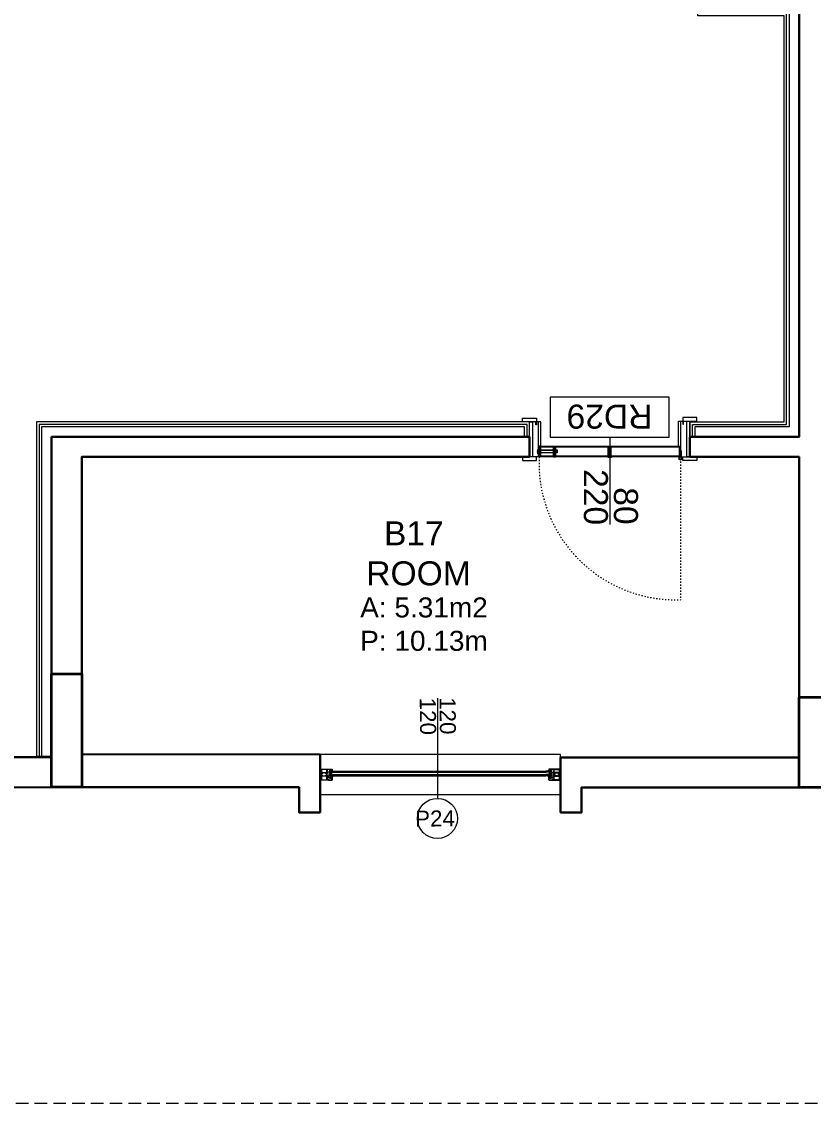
# Model space of a CAD drawing. Header units: centimetres. Extents: x 118932 to 154602, y -32682 to -23521.
# Drawn here: x 129000 to 129395, y -27236 to -26696 of the extents above; entities that cross this region are included whole.
import ezdxf

# ---------------------------------------------------------------- set-up
doc = ezdxf.new("R2010")
doc.units = ezdxf.units.CM
doc.header["$LTSCALE"] = 50
doc.header["$MEASUREMENT"] = 0
doc.linetypes.add('ACAD_ISO03W100', pattern=[30, 12, -18])
doc.linetypes.add('HIDDEN2', pattern=[0.1875, 0.125, -0.0625])
for name, color, linetype, lineweight, true_color in [('GEN_00_BL_Yazı', 7, 'Continuous', 0, 0x4f5250), ('GEN_00_BL_Ölçü Dış', 7, 'Continuous', 5, 0x766a5e), ('GEN_01_TA_Kolon', 7, 'Continuous', 35, 0xd05d28), ('GEN_02_TF_Kapı', 7, 'Continuous', 9, 0x4a3526), ('GEN_02_TF_Pencere', 7, 'Continuous', 9, 0x6093ac), ('GEN_04_PL_İzdüşüm İnce', 7, 'HIDDEN2', 9, 0x6e6387), ('GEN_05_ML_Ahşap', 7, 'Continuous', 9, 0x745e3d), ('GEN_05_ML_Alçıpan', 7, 'Continuous', 18, 0x008b29), ('GEN_05_ML_Alçıpan_giydirme', 7, 'Continuous', 18, 0x7ebab5), ('GEN_05_ML_Mermer', 7, 'Continuous', 9, 0x9d8692), ('GEN_06_GR_İnce', 7, 'Continuous', 13, 0xb0b0a9), ('KALACAK DUVARLAR', 7, 'Continuous', 30, 0x005387), ('ÖRÜLECEK DUVARLAR', 7, 'Continuous', 30, 0xfaca30)]:
    doc.layers.add(name, color=color, linetype=linetype, lineweight=lineweight, true_color=true_color)
doc.styles.add('ARIAL', font='arial.ttf')
doc.styles.add('arial_1_18', font='arial.ttf', dxfattribs={"height": 0.2})

# ---------------------------------------------------------------- blocks, each defined once
blk = doc.blocks.new('LEVEL -1 İZDÜŞÜM')
at = {"layer": 'GEN_04_PL_İzdüşüm İnce', "elevation": 0}
blk.add_lwpolyline([(1822.98, 4005.8), (-433.35, 4005.8)], dxfattribs=at)
blk = doc.blocks.new('LEVEL -1_D BLOK_KOLON')
at = {"layer": 'GEN_01_TA_Kolon'}
for points in [[(2238, -1781.56), (2223, -1781.56), (2223, -1724.93), (2238, -1724.93)], [(2611, -1781.61), (2596, -1781.61), (2596, -1736.61), (2611, -1736.61)]]:
    blk.add_lwpolyline(points, close=True, dxfattribs=at)
blk = doc.blocks.new('level -1 d blok duvarlar')
at = {"layer": 'GEN_05_ML_Alçıpan_giydirme', "elevation": 0}
for points in [[(-128, -1127.43), (-128, -1010.93), (-20, -1010.93), (-20, -1365.36), (-63, -1365.36), (-63, -1443.36), (-20, -1443.36), (-20, -1651.06), (-67, -1651.06), (-67, -1656.06), (-69.5, -1656.06), (-69.5, -1648.56), (-22.5, -1648.56), (-22.5, -1445.86), (-65.5, -1445.86), (-65.5, -1362.86), (-22.5, -1362.86), (-22.5, -1013.43), (-125.5, -1013.43), (-125.5, -1127.43)], [(-68.25, -1656.06), (-68.25, -1649.81), (-21.25, -1649.81), (-21.25, -1444.61), (-64.25, -1444.61), (-64.25, -1364.11), (-21.25, -1364.11), (-21.25, -1012.18), (-126.75, -1012.18), (-126.75, -1127.43)], [(-149.5, -1656.06), (-149.5, -1648.56), (-395.5, -1648.56), (-395.5, -1815.44), (-388, -1815.44)], [(-150.75, -1656.06), (-150.75, -1649.81), (-394.25, -1649.81), (-394.25, -1815.44)], [(-152, -1656.06), (-152, -1651.06), (-393, -1651.06), (-393, -1815.44)]]:
    blk.add_lwpolyline(points, dxfattribs=at)
blk = doc.blocks.new('KALACAK DUVARLAR LEVEL -1 D BLOK')
at = {"layer": 'KALACAK DUVARLAR', "elevation": 0}
blk.add_lwpolyline([(515.06, 368.96), (628.06, 368.96), (628.06, 4.53), (585.06, 4.53), (585.06, -63.47), (628.06, -63.47), (628.06, -281.17), (573.56, -281.17), (573.56, -291.17), (628.06, -291.17), (628.06, -411.22), (643.06, -411.22)], dxfattribs=at)
for points in [[(493.56, -291.17), (493.56, -281.17), (255.06, -281.17), (255.06, -399.54), (270.06, -399.54), (270.06, -291.17)], [(270.07, -439.59), (389.06, -439.72), (389.06, -468.72), (378.56, -468.72), (378.56, -456.17), (270.06, -456.17)], [(509.06, -441.22), (509.06, -468.72), (519.56, -468.72), (519.56, -456.22), (628.06, -456.22), (628.06, -441.22)]]:
    blk.add_lwpolyline(points, close=True, dxfattribs=at)
blk = doc.blocks.new('P24_')
at = {"layer": 'GEN_00_BL_Yazı', "transparency": 33554687}
blk.add_lwpolyline([(-1.48, 28), (-1.48, -22)], dxfattribs=at)
blk.add_circle((-1.48, -32), 10, dxfattribs=at)
at = {"layer": 'GEN_02_TF_Pencere'}
for p, q in [((-55.58, -8.39), (-55.53, -8.34)), ((-55.58, -8.89), (-55.58, -8.39)), ((-55.58, -8.44), (52.58, -8.44)), ((-55.58, -8.54), (52.58, -8.54)), ((-55.58, -8.64), (52.58, -8.64)), ((-55.58, -8.74), (52.58, -8.74)), ((-55.58, -8.84), (52.58, -8.84)), ((-55.53, -8.94), (-55.58, -8.89)), ((-55.58, -10.19), (-55.53, -10.14)), ((-55.58, -10.69), (-55.58, -10.19)), ((-55.58, -10.24), (52.58, -10.24)), ((-55.58, -10.34), (52.58, -10.34)), ((-55.58, -10.44), (52.58, -10.44)), ((-55.58, -10.54), (52.58, -10.54)), ((-55.58, -10.64), (52.58, -10.64)), ((-55.53, -10.74), (-55.58, -10.69)), ((-55.53, -8.34), (52.58, -8.34)), ((-55.53, -10.74), (52.58, -10.74)), ((-55.28, -9.12), (-55.13, -8.97)), ((-55.28, -9.96), (-55.28, -9.12)), ((-55.13, -10.11), (-55.28, -9.96)), ((-55.21, -8.94), (52.58, -8.94)), ((-55.21, -10.14), (52.58, -10.14)), ((-55.13, -8.97), (-54.28, -8.97)), ((-55.13, -9.22), (-55.03, -9.12)), ((-55.13, -9.86), (-55.13, -9.22)), ((-55.03, -9.96), (-55.13, -9.86)), ((-54.28, -10.11), (-55.13, -10.11)), ((-55.03, -9.12), (-54.43, -9.12)), ((-54.43, -9.96), (-55.03, -9.96)), ((-54.43, -9.12), (-54.43, -9.96)), ((-54.28, -8.97), (-54.28, -10.11)), ((55.53, -8.34), (52.58, -8.34)), ((55.58, -8.44), (52.58, -8.44)), ((55.58, -8.54), (52.58, -8.54)), ((55.58, -8.64), (52.58, -8.64)), ((55.58, -8.74), (52.58, -8.74)), ((55.58, -8.84), (52.58, -8.84)), ((55.53, -8.94), (52.58, -8.94)), ((55.53, -10.14), (52.58, -10.14)), ((55.58, -10.24), (52.58, -10.24)), ((55.58, -10.34), (52.58, -10.34)), ((55.58, -10.44), (52.58, -10.44)), ((55.58, -10.54), (52.58, -10.54)), ((55.58, -10.64), (52.58, -10.64)), ((55.53, -10.74), (52.58, -10.74)), ((55.13, -8.97), (54.28, -8.97)), ((54.28, -8.97), (54.28, -10.11)), ((54.28, -10.11), (55.13, -10.11)), ((55.03, -9.12), (54.43, -9.12)), ((54.43, -9.12), (54.43, -9.96)), ((54.43, -9.96), (55.03, -9.96)), ((55.13, -9.22), (55.03, -9.12)), ((55.03, -9.96), (55.13, -9.86)), ((55.28, -9.12), (55.13, -8.97)), ((55.13, -9.86), (55.13, -9.22)), ((55.13, -10.11), (55.28, -9.96)), ((55.28, -9.96), (55.28, -9.12)), ((55.58, -8.39), (55.53, -8.34)), ((55.53, -8.94), (55.58, -8.89)), ((55.58, -10.19), (55.53, -10.14)), ((55.53, -10.74), (55.58, -10.69)), ((55.58, -8.89), (55.58, -8.39)), ((55.58, -10.69), (55.58, -10.19))]:
    blk.add_line(p, q, dxfattribs=at)
at = {"layer": 'GEN_02_TF_Pencere', "linetype": 'Continuous', "extrusion": (0, 0, -1)}
for p, q in [((-55.26, -7.96), (-55.26, -8.12)), ((-54.83, -7.94), (-55.23, -7.94)), ((-55.21, -8.19), (-54.98, -8.33)), ((-55.08, -8.14), (-55.04, -8.14)), ((-54.96, -8.31), (-55.07, -8.18)), ((-55.04, -8.14), (-54.73, -8.33)), ((-54.73, -7.66), (-54.89, -7.76)), ((-54.87, -7.82), (-54.83, -7.82)), ((-54.83, -7.82), (-54.83, -7.94)), ((-54.83, -8.14), (-54.79, -8.14)), ((-54.71, -8.31), (-54.82, -8.18)), ((-54.79, -8.14), (-54.48, -8.33)), ((-54.75, -7.91), (-54.75, -7.75)), ((-54.48, -7.66), (-54.73, -7.66)), ((-54.72, -7.73), (-54.49, -7.73)), ((-54.49, -7.94), (-54.72, -7.94)), ((-54.58, -8.14), (-54.43, -8.14)), ((-54.46, -8.31), (-54.57, -8.18)), ((-54.32, -7.76), (-54.48, -7.66)), ((-54.46, -7.75), (-54.46, -7.91)), ((-54.46, -7.75), (-54.46, -7.75)), ((-54.38, -7.94), (-54.38, -7.82)), ((-54.38, -7.82), (-54.34, -7.82)), ((-54.08, -7.94), (-54.38, -7.94)), ((-54.38, -8.17), (-54.34, -8.28)), ((-54.28, -8.23), (-54.31, -8.15)), ((-54.3, -8.07), (-54.3, -8.07)), ((-54.25, -8.33), (-54.14, -8.33)), ((-54.16, -8.26), (-54.23, -8.26)), ((-54.22, -8.03), (-54.09, -8.03)), ((-54.05, -7.85), (-54.05, -7.91)), ((-53.63, -10.79), (-54, -11.28)), ((-53.99, -7.85), (-53.99, -7.85)), ((-53.96, -8.27), (-53.74, -8.48)), ((-53.69, -8.44), (-53.87, -8.23)), ((-53.63, -10.79), (-53.63, -10.79)), ((-54.12, -11.14), (-54.3, -11.13)), ((-54.09, -11.26), (-54.08, -11.17))]:
    blk.add_line(p, q, dxfattribs=at)
at = {"layer": 'GEN_02_TF_Pencere', "linetype": 'Continuous'}
for p, q in [((53.62, -10.79), (53.99, -11.28)), ((53.62, -10.79), (53.62, -10.79)), ((53.69, -8.44), (53.86, -8.23)), ((53.96, -8.27), (53.74, -8.48)), ((53.99, -7.85), (53.99, -7.85)), ((54.05, -7.85), (54.05, -7.91)), ((54.08, -7.94), (54.38, -7.94)), ((54.22, -8.03), (54.09, -8.03)), ((54.24, -8.33), (54.13, -8.33)), ((54.16, -8.26), (54.23, -8.26)), ((54.28, -8.23), (54.31, -8.15)), ((54.3, -8.07), (54.3, -8.07)), ((54.32, -7.76), (54.48, -7.66)), ((54.38, -7.82), (54.34, -7.82)), ((54.38, -8.17), (54.34, -8.28)), ((54.38, -7.94), (54.38, -7.82)), ((54.58, -8.14), (54.43, -8.14)), ((54.46, -7.75), (54.46, -7.91)), ((54.46, -7.75), (54.46, -7.75)), ((54.46, -8.31), (54.56, -8.18)), ((54.48, -7.66), (54.73, -7.66)), ((54.78, -8.14), (54.48, -8.33)), ((54.72, -7.73), (54.49, -7.73)), ((54.49, -7.94), (54.72, -7.94)), ((54.71, -8.31), (54.81, -8.18)), ((54.73, -7.66), (54.89, -7.76)), ((55.03, -8.14), (54.73, -8.33)), ((54.75, -7.91), (54.75, -7.75)), ((54.83, -8.14), (54.79, -8.14)), ((54.87, -7.82), (54.83, -7.82)), ((54.83, -7.82), (54.83, -7.94)), ((54.83, -7.94), (55.22, -7.94)), ((54.96, -8.31), (55.06, -8.18)), ((55.21, -8.19), (54.98, -8.33)), ((55.08, -8.14), (55.04, -8.14)), ((55.25, -7.96), (55.25, -8.12)), ((54.09, -11.26), (54.08, -11.17)), ((54.12, -11.14), (54.3, -11.13))]:
    blk.add_line(p, q, dxfattribs=at)
for points in [[(-59.97, -7.44), (-54.11, -7.44, -0.414214), (-54.08, -7.47), (-54.08, -7.91, -0.414214), (-54.11, -7.94), (-54.31, -7.94, -0.414214), (-54.38, -7.87, -0.414214), (-54.35, -7.84), (-54.27, -7.84, 0.414214), (-54.22, -7.79), (-54.22, -7.65, 0.414214), (-54.27, -7.6), (-54.94, -7.6, 0.414214), (-54.99, -7.65), (-54.99, -7.79, 0.414214), (-54.94, -7.84), (-54.86, -7.84, -0.414214), (-54.83, -7.87, -0.414214), (-54.9, -7.94), (-55.21, -7.94, -0.414214), (-55.26, -7.89), (-55.26, -7.87, -0.414214), (-55.23, -7.84), (-55.16, -7.84, 0.414214), (-55.13, -7.81), (-55.13, -7.6), (-56.48, -7.6, 0.425432), (-56.58, -7.7), (-56.53, -8.92, 0.403083), (-56.5, -8.95), (-56.38, -8.95, -0.414214), (-56.26, -9.07), (-56.26, -9.16, -0.372825), (-56.35, -9.26, -0.45685), (-56.38, -9.23), (-56.38, -9.1, 0.414214), (-56.41, -9.07), (-56.55, -9.07, 0.414214), (-56.58, -9.1), (-56.58, -9.38, 0.361398), (-56.56, -9.41, -0.265514), (-56.53, -9.43), (-56.48, -9.57, -0.548619), (-56.51, -9.61), (-56.75, -9.59, -0.176327), (-56.77, -9.58), (-56.81, -9.54, -0.57735), (-56.8, -9.51), (-56.78, -9.5, 0.267949), (-56.77, -9.49), (-56.71, -9.29), (-56.71, -9.26, 0.569919), (-56.76, -9.25, -0.213422), (-56.78, -9.26), (-57.17, -9.26, 0.414214), (-57.2, -9.29), (-57.2, -9.31, 0.137872), (-57.2, -9.33), (-57.1, -9.48, -0.585524), (-57.12, -9.51), (-57.26, -9.51, -0.261413), (-57.35, -9.46), (-57.44, -9.31, 0.259734), (-57.53, -9.26), (-58.55, -9.26, 0.259734), (-58.64, -9.31), (-58.73, -9.46, -0.261413), (-58.82, -9.51), (-58.96, -9.51, -0.585524), (-58.98, -9.48), (-58.89, -9.33, 0.137872), (-58.88, -9.31), (-58.88, -9.29, 0.414214), (-58.91, -9.26), (-59.3, -9.26, -0.213422), (-59.32, -9.25, 0.569919), (-59.37, -9.26), (-59.37, -9.29), (-59.32, -9.49, 0.267949), (-59.3, -9.5), (-59.29, -9.51, -0.57735), (-59.28, -9.54), (-59.31, -9.58, -0.176327), (-59.33, -9.59), (-59.57, -9.61, -0.548619), (-59.6, -9.57), (-59.55, -9.43, -0.265514), (-59.53, -9.41, 0.361398), (-59.5, -9.38), (-59.5, -9.29, 0.414214), (-59.53, -9.26), (-59.97, -9.26, -0.414214), (-60, -9.23), (-60, -9.01, -0.414214), (-59.85, -8.86), (-59.83, -8.86, -0.414214), (-59.8, -8.89), (-59.8, -8.93, -0.365977), (-59.83, -8.96, 0.37599), (-59.85, -8.99), (-59.85, -9.08, 0.414214), (-59.82, -9.11), (-59.71, -9.11, 0.373325), (-59.68, -9.08, -0.365977), (-59.65, -9.06), (-59.53, -9.06, 0.414214), (-59.5, -9.03), (-59.5, -7.67, 0.414214), (-59.53, -7.64), (-59.65, -7.64, -0.365977), (-59.68, -7.61, 0.374973), (-59.71, -7.59), (-59.82, -7.59, 0.414214), (-59.85, -7.62), (-59.85, -7.71, 0.39063), (-59.83, -7.74, -0.365977), (-59.8, -7.77), (-59.8, -7.81, -0.414214), (-59.83, -7.84), (-59.85, -7.84, -0.414214), (-60, -7.69), (-60, -7.47, -0.414214), (-59.97, -7.44)], [(-56.11, -12.94), (-59.97, -12.94, -0.414214), (-60, -12.91), (-60, -12.69, -0.414214), (-59.85, -12.54), (-59.83, -12.54, -0.414214), (-59.8, -12.57), (-59.8, -12.61, -0.366034), (-59.83, -12.64, 0.365977), (-59.85, -12.67), (-59.85, -12.76, 0.414214), (-59.82, -12.79), (-59.71, -12.79, 0.365977), (-59.68, -12.76, -0.365977), (-59.65, -12.74), (-59.53, -12.74, 0.414214), (-59.5, -12.71), (-59.5, -11.87), (-59.47, -11.84), (-59.5, -11.81), (-59.5, -10.97, 0.414214), (-59.53, -10.94), (-59.65, -10.94, -0.365977), (-59.68, -10.91, 0.365977), (-59.71, -10.89), (-59.82, -10.89, 0.414214), (-59.85, -10.92), (-59.85, -11.01, 0.365977), (-59.83, -11.04, -0.366034), (-59.8, -11.07), (-59.8, -11.11, -0.414214), (-59.83, -11.14), (-59.85, -11.14, -0.414214), (-60, -10.99), (-60, -10.82, -0.414222), (-59.92, -10.74), (-59.85, -10.74, 0.414214), (-59.82, -10.71), (-59.82, -10.69, -0.372825), (-59.74, -10.59, -0.45685), (-59.7, -10.62), (-59.7, -10.71, 0.414214), (-59.67, -10.74), (-59.53, -10.74, 0.414214), (-59.5, -10.71), (-59.5, -10.62, 0.361398), (-59.53, -10.59, -0.265514), (-59.55, -10.57), (-59.6, -10.43, -0.548619), (-59.57, -10.39), (-59.33, -10.41, -0.176327), (-59.31, -10.42), (-59.28, -10.45, -0.57735), (-59.29, -10.49), (-59.3, -10.49, 0.267949), (-59.32, -10.51), (-59.37, -10.71), (-59.37, -10.74, 0.569919), (-59.32, -10.75, -0.213422), (-59.3, -10.74), (-58.91, -10.74, 0.414214), (-58.88, -10.71), (-58.88, -10.69, 0.137872), (-58.89, -10.67), (-58.98, -10.52, -0.585524), (-58.96, -10.49), (-58.82, -10.49, -0.261413), (-58.73, -10.54), (-58.64, -10.69, 0.259734), (-58.55, -10.74), (-57.53, -10.74, 0.259734), (-57.44, -10.69), (-57.35, -10.54, -0.261413), (-57.26, -10.49), (-57.12, -10.49, -0.585524), (-57.1, -10.52), (-57.2, -10.67, 0.137872), (-57.2, -10.69), (-57.2, -10.71, 0.414214), (-57.17, -10.74), (-56.78, -10.74, -0.213422), (-56.76, -10.75, 0.569919), (-56.71, -10.74), (-56.71, -10.71), (-56.77, -10.51, 0.267949), (-56.78, -10.49), (-56.8, -10.49, -0.57735), (-56.81, -10.45), (-56.77, -10.42, -0.176327), (-56.75, -10.41), (-56.51, -10.39, -0.548619), (-56.48, -10.43), (-56.53, -10.57, -0.265514), (-56.56, -10.59, 0.361398), (-56.58, -10.62), (-56.58, -10.71, 0.414214), (-56.55, -10.74), (-56.41, -10.74, 0.414214), (-56.38, -10.71), (-56.38, -10.62, -0.45685), (-56.35, -10.59, -0.372825), (-56.26, -10.69), (-56.26, -10.71, 0.414214), (-56.23, -10.74), (-56.16, -10.74, -0.414214), (-56.08, -10.82), (-56.08, -10.99, -0.414214), (-56.23, -11.14), (-56.25, -11.14, -0.414214), (-56.28, -11.11), (-56.28, -11.07, -0.366034), (-56.26, -11.04, 0.365977), (-56.23, -11.01), (-56.23, -10.92, 0.414214), (-56.26, -10.89), (-56.37, -10.89, 0.365977), (-56.4, -10.91, -0.365977), (-56.43, -10.94), (-56.55, -10.94, 0.414214), (-56.58, -10.97), (-56.58, -11.81), (-56.61, -11.84), (-56.58, -11.87), (-56.58, -12.71, 0.414214), (-56.55, -12.74), (-56.43, -12.74, -0.365977), (-56.4, -12.76, 0.365977), (-56.37, -12.79), (-56.26, -12.79, 0.414214), (-56.23, -12.76), (-56.23, -12.67, 0.365977), (-56.26, -12.64, -0.366034), (-56.28, -12.61), (-56.28, -12.57, -0.414214), (-56.25, -12.54), (-56.23, -12.54, -0.414214), (-56.08, -12.69), (-56.08, -12.91, -0.414214), (-56.11, -12.94)], [(-59.23, -9.62), (-59.5, -9.81, 0.244698), (-59.51, -9.83), (-59.51, -10.17, 0.244698), (-59.5, -10.19), (-59.23, -10.38, -0.244698), (-59.21, -10.4), (-59.21, -10.45, -0.131652), (-59.22, -10.49), (-59.33, -10.67, 0.131652), (-59.33, -10.68), (-59.33, -10.7, 0.414214), (-59.29, -10.74), (-58.95, -10.74, 0.414214), (-58.91, -10.7), (-58.91, -10.68, 0.131652), (-58.91, -10.67), (-59.01, -10.49, -0.131652), (-59.02, -10.45), (-59.02, -10.3, 0.244698), (-59.03, -10.28), (-59.31, -10.09, -0.244698), (-59.32, -10.07), (-59.32, -9.92, -0.244698), (-59.31, -9.91), (-59.03, -9.71, 0.244698), (-59.02, -9.7), (-59.02, -9.55, -0.131652), (-59.01, -9.51), (-58.91, -9.33, 0.131652), (-58.91, -9.32), (-58.91, -9.3, 0.414214), (-58.95, -9.26), (-59.29, -9.26, 0.414214), (-59.33, -9.3), (-59.33, -9.32, 0.131652), (-59.33, -9.33), (-59.22, -9.51, -0.131652), (-59.21, -9.55), (-59.21, -9.59, -0.244698), (-59.23, -9.62)], [(-56.57, -10.17), (-56.57, -9.83, 0.244698), (-56.58, -9.81), (-56.85, -9.62, -0.244698), (-56.86, -9.59), (-56.86, -9.55, -0.131652), (-56.85, -9.51), (-56.75, -9.33, 0.131652), (-56.75, -9.32), (-56.75, -9.3, 0.414214), (-56.79, -9.26), (-57.13, -9.26, 0.414214), (-57.17, -9.3), (-57.17, -9.32, 0.131652), (-57.17, -9.33), (-57.07, -9.51, -0.131652), (-57.05, -9.55), (-57.05, -9.7, 0.244698), (-57.05, -9.71), (-56.77, -9.91, -0.244698), (-56.76, -9.92), (-56.76, -10.07, -0.244698), (-56.77, -10.09), (-57.05, -10.28, 0.244698), (-57.05, -10.3), (-57.05, -10.45, -0.131652), (-57.07, -10.49), (-57.17, -10.67, 0.131652), (-57.17, -10.68), (-57.17, -10.7, 0.414214), (-57.13, -10.74), (-56.79, -10.74, 0.414214), (-56.75, -10.7), (-56.75, -10.68, 0.131652), (-56.75, -10.67), (-56.85, -10.49, -0.131652), (-56.86, -10.45), (-56.86, -10.4, -0.244698), (-56.85, -10.38), (-56.58, -10.19), (-56.57, -10.17)], [(-54.11, -12.94), (-56.03, -12.94, -0.414213), (-56.06, -12.91), (-56.06, -12.85, -0.414213), (-56.03, -12.82), (-56.01, -12.82), (-56.01, -12.52), (-56.28, -12.52), (-56.3, -12.55, -0.414213), (-56.34, -12.56), (-56.51, -12.47, -0.767327), (-56.5, -12.4), (-55.99, -12.4, -0.414213), (-55.89, -12.5), (-55.89, -12.77, 0.414213), (-55.84, -12.82), (-54.25, -12.82, 0.414213), (-54.2, -12.77), (-54.2, -12.08, 0.414213), (-54.3, -11.98), (-55.11, -11.98, -0.206043), (-55.34, -11.88, 0.159514), (-55.78, -11.64, -0.197358), (-55.98, -11.51), (-56.09, -11.36, 0.244575), (-56.24, -11.28), (-56.52, -11.28, -0.767327), (-56.54, -11.18), (-56.35, -11.06, -0.577351), (-56.3, -11.09), (-56.3, -11.16), (-56.24, -11.16, -0.244575), (-55.99, -11.29), (-55.88, -11.44, 0.197358), (-55.76, -11.52, -0.159514), (-55.25, -11.8, 0.206043), (-55.11, -11.86), (-54.91, -11.86, 0.414206), (-54.88, -11.83), (-54.88, -11.79, -0.414207), (-54.85, -11.76), (-54.81, -11.76, -0.414197), (-54.78, -11.79), (-54.78, -11.81, 0.414213), (-54.73, -11.86), (-54.3, -11.86, 0.414213), (-54.2, -11.76), (-54.2, -11.31, 0.414213), (-54.25, -11.26), (-54.3, -11.26, 0.127549), (-54.34, -11.27, -0.098841), (-54.75, -11.4, 0.366972), (-54.78, -11.43, -0.399303), (-54.81, -11.46), (-54.85, -11.46, -0.414213), (-54.88, -11.43), (-54.88, -11.34, -0.400156), (-54.83, -11.29, 0.114883), (-54.4, -11.16, -0.126996), (-54.3, -11.14), (-54.11, -11.14, -0.414213), (-54.08, -11.17), (-54.08, -12.91, -0.414213), (-54.11, -12.94)]]:
    blk.add_lwpolyline(points, format="xyb", close=True, dxfattribs=at)
for points in [[(-56.74, -7.6), (-59.34, -7.6), (-59.34, -9.09), (-56.74, -9.09), (-56.74, -7.6)], [(-59.34, -12.78), (-56.74, -12.78), (-56.74, -10.91), (-59.34, -10.91), (-59.34, -12.78)]]:
    blk.add_lwpolyline(points, close=True, dxfattribs=at)
at = {"layer": 'GEN_02_TF_Pencere'}
for points in [[(-55.58, -10.14), (-55.21, -10.14), (-55.36, -9.99), (-55.36, -9.09), (-55.21, -8.94), (-55.58, -8.94), (-55.58, -10.14)], [(55.58, -10.14), (55.2, -10.14), (55.35, -9.99), (55.35, -9.09), (55.2, -8.94), (55.58, -8.94), (55.58, -10.14)]]:
    blk.add_lwpolyline(points, close=True, dxfattribs=at)
at = {"layer": 'GEN_02_TF_Pencere', "linetype": 'Continuous', "extrusion": (0, 0, -1)}
for points in [[(-59.97, -7.44), (-54.11, -7.44, -0.414214), (-54.08, -7.47), (-54.08, -7.91, -0.414214), (-54.11, -7.94), (-54.31, -7.94, -0.414214), (-54.38, -7.87, -0.414214), (-54.35, -7.84), (-54.27, -7.84, 0.414214), (-54.22, -7.79), (-54.22, -7.65, 0.414214), (-54.27, -7.6), (-54.94, -7.6, 0.414214), (-54.99, -7.65), (-54.99, -7.79, 0.414214), (-54.94, -7.84), (-54.86, -7.84, -0.414214), (-54.83, -7.87, -0.414214), (-54.9, -7.94), (-55.21, -7.94, -0.414214), (-55.26, -7.89), (-55.26, -7.87, -0.414214), (-55.23, -7.84), (-55.16, -7.84, 0.414214), (-55.13, -7.81), (-55.13, -7.6), (-56.47, -7.6, 0.425432), (-56.57, -7.7), (-56.53, -8.92, 0.403083), (-56.5, -8.95), (-56.38, -8.95, -0.414214), (-56.26, -9.07), (-56.26, -9.16, -0.372825), (-56.34, -9.26, -0.45685), (-56.38, -9.23), (-56.38, -9.1, 0.414214), (-56.41, -9.07), (-56.55, -9.07, 0.414214), (-56.58, -9.1), (-56.58, -9.38, 0.361398), (-56.55, -9.41, -0.265514), (-56.53, -9.43), (-56.48, -9.57, -0.548619), (-56.51, -9.61), (-56.75, -9.59, -0.176327), (-56.77, -9.58), (-56.8, -9.54, -0.57735), (-56.79, -9.51), (-56.78, -9.5, 0.267949), (-56.76, -9.49), (-56.71, -9.29), (-56.71, -9.26, 0.569919), (-56.76, -9.25, -0.213422), (-56.78, -9.26), (-57.17, -9.26, 0.414214), (-57.2, -9.29), (-57.2, -9.31, 0.137872), (-57.19, -9.33), (-57.1, -9.48, -0.585524), (-57.12, -9.51), (-57.26, -9.51, -0.261413), (-57.35, -9.46), (-57.44, -9.31, 0.259734), (-57.53, -9.26), (-58.55, -9.26, 0.259734), (-58.64, -9.31), (-58.73, -9.46, -0.261413), (-58.82, -9.51), (-58.96, -9.51, -0.585524), (-58.98, -9.48), (-58.88, -9.33, 0.137872), (-58.88, -9.31), (-58.88, -9.29, 0.414214), (-58.91, -9.26), (-59.3, -9.26, -0.213422), (-59.32, -9.25, 0.569919), (-59.37, -9.26), (-59.37, -9.29), (-59.31, -9.49, 0.267949), (-59.3, -9.5), (-59.28, -9.51, -0.57735), (-59.27, -9.54), (-59.31, -9.58, -0.176327), (-59.33, -9.59), (-59.57, -9.61, -0.548619), (-59.6, -9.57), (-59.55, -9.43, -0.265514), (-59.52, -9.41, 0.361398), (-59.5, -9.38), (-59.5, -9.29, 0.414214), (-59.53, -9.26), (-59.97, -9.26, -0.414214), (-60, -9.23), (-60, -9.01, -0.414214), (-59.85, -8.86), (-59.83, -8.86, -0.414214), (-59.8, -8.89), (-59.8, -8.93, -0.365977), (-59.82, -8.96, 0.37599), (-59.85, -8.99), (-59.85, -9.08, 0.414214), (-59.82, -9.11), (-59.71, -9.11, 0.373325), (-59.68, -9.08, -0.365977), (-59.65, -9.06), (-59.53, -9.06, 0.414214), (-59.5, -9.03), (-59.5, -7.67, 0.414214), (-59.53, -7.64), (-59.65, -7.64, -0.365977), (-59.68, -7.61, 0.374973), (-59.71, -7.59), (-59.82, -7.59, 0.414214), (-59.85, -7.62), (-59.85, -7.71, 0.39063), (-59.82, -7.74, -0.365977), (-59.8, -7.77), (-59.8, -7.81, -0.414214), (-59.83, -7.84), (-59.85, -7.84, -0.414214), (-60, -7.69), (-60, -7.47, -0.414214), (-59.97, -7.44)], [(-56.11, -12.94), (-59.97, -12.94, -0.414214), (-60, -12.91), (-60, -12.69, -0.414214), (-59.85, -12.54), (-59.83, -12.54, -0.414214), (-59.8, -12.57), (-59.8, -12.61, -0.366034), (-59.82, -12.64, 0.365977), (-59.85, -12.67), (-59.85, -12.76, 0.414214), (-59.82, -12.79), (-59.71, -12.79, 0.365977), (-59.68, -12.76, -0.365977), (-59.65, -12.74), (-59.53, -12.74, 0.414214), (-59.5, -12.71), (-59.5, -11.87), (-59.47, -11.84), (-59.5, -11.81), (-59.5, -10.97, 0.414214), (-59.53, -10.94), (-59.65, -10.94, -0.365977), (-59.68, -10.91, 0.365977), (-59.71, -10.89), (-59.82, -10.89, 0.414214), (-59.85, -10.92), (-59.85, -11.01, 0.365977), (-59.82, -11.04, -0.366034), (-59.8, -11.07), (-59.8, -11.11, -0.414214), (-59.83, -11.14), (-59.85, -11.14, -0.414214), (-60, -10.99), (-60, -10.82, -0.414222), (-59.92, -10.74), (-59.85, -10.74, 0.414214), (-59.82, -10.71), (-59.82, -10.69, -0.372825), (-59.73, -10.59, -0.45685), (-59.7, -10.62), (-59.7, -10.71, 0.414214), (-59.67, -10.74), (-59.53, -10.74, 0.414214), (-59.5, -10.71), (-59.5, -10.62, 0.361398), (-59.52, -10.59, -0.265514), (-59.55, -10.57), (-59.6, -10.43, -0.548619), (-59.57, -10.39), (-59.33, -10.41, -0.176327), (-59.31, -10.42), (-59.27, -10.45, -0.57735), (-59.28, -10.49), (-59.3, -10.49, 0.267949), (-59.31, -10.51), (-59.37, -10.71), (-59.37, -10.74, 0.569919), (-59.32, -10.75, -0.213422), (-59.3, -10.74), (-58.91, -10.74, 0.414214), (-58.88, -10.71), (-58.88, -10.69, 0.137872), (-58.88, -10.67), (-58.98, -10.52, -0.585524), (-58.96, -10.49), (-58.82, -10.49, -0.261413), (-58.73, -10.54), (-58.64, -10.69, 0.259734), (-58.55, -10.74), (-57.53, -10.74, 0.259734), (-57.44, -10.69), (-57.35, -10.54, -0.261413), (-57.26, -10.49), (-57.12, -10.49, -0.585524), (-57.1, -10.52), (-57.19, -10.67, 0.137872), (-57.2, -10.69), (-57.2, -10.71, 0.414214), (-57.17, -10.74), (-56.78, -10.74, -0.213422), (-56.76, -10.75, 0.569919), (-56.71, -10.74), (-56.71, -10.71), (-56.76, -10.51, 0.267949), (-56.78, -10.49), (-56.79, -10.49, -0.57735), (-56.8, -10.45), (-56.77, -10.42, -0.176327), (-56.75, -10.41), (-56.51, -10.39, -0.548619), (-56.48, -10.43), (-56.53, -10.57, -0.265514), (-56.55, -10.59, 0.361398), (-56.58, -10.62), (-56.58, -10.71, 0.414214), (-56.55, -10.74), (-56.41, -10.74, 0.414214), (-56.38, -10.71), (-56.38, -10.62, -0.45685), (-56.34, -10.59, -0.372825), (-56.26, -10.69), (-56.26, -10.71, 0.414214), (-56.23, -10.74), (-56.16, -10.74, -0.414214), (-56.08, -10.82), (-56.08, -10.99, -0.414214), (-56.23, -11.14), (-56.25, -11.14, -0.414214), (-56.28, -11.11), (-56.28, -11.07, -0.366034), (-56.25, -11.04, 0.365977), (-56.23, -11.01), (-56.23, -10.92, 0.414214), (-56.26, -10.89), (-56.37, -10.89, 0.365977), (-56.4, -10.91, -0.365977), (-56.43, -10.94), (-56.55, -10.94, 0.414214), (-56.58, -10.97), (-56.58, -11.81), (-56.61, -11.84), (-56.58, -11.87), (-56.58, -12.71, 0.414214), (-56.55, -12.74), (-56.43, -12.74, -0.365977), (-56.4, -12.76, 0.365977), (-56.37, -12.79), (-56.26, -12.79, 0.414214), (-56.23, -12.76), (-56.23, -12.67, 0.365977), (-56.25, -12.64, -0.366034), (-56.28, -12.61), (-56.28, -12.57, -0.414214), (-56.25, -12.54), (-56.23, -12.54, -0.414214), (-56.08, -12.69), (-56.08, -12.91, -0.414214), (-56.11, -12.94)], [(-56.57, -10.17), (-56.57, -9.83, 0.244698), (-56.58, -9.81), (-56.85, -9.62, -0.244698), (-56.86, -9.59), (-56.86, -9.55, -0.131652), (-56.85, -9.51), (-56.75, -9.33, 0.131652), (-56.75, -9.32), (-56.75, -9.3, 0.414214), (-56.79, -9.26), (-57.13, -9.26, 0.414214), (-57.17, -9.3), (-57.17, -9.32, 0.131652), (-57.16, -9.33), (-57.06, -9.51, -0.131652), (-57.05, -9.55), (-57.05, -9.7, 0.244698), (-57.04, -9.71), (-56.77, -9.91, -0.244698), (-56.76, -9.92), (-56.76, -10.07, -0.244698), (-56.77, -10.09), (-57.04, -10.28, 0.244698), (-57.05, -10.3), (-57.05, -10.45, -0.131652), (-57.06, -10.49), (-57.16, -10.67, 0.131652), (-57.17, -10.68), (-57.17, -10.7, 0.414214), (-57.13, -10.74), (-56.79, -10.74, 0.414214), (-56.75, -10.7), (-56.75, -10.68, 0.131652), (-56.75, -10.67), (-56.85, -10.49, -0.131652), (-56.86, -10.45), (-56.86, -10.4, -0.244698), (-56.85, -10.38), (-56.58, -10.19), (-56.57, -10.17)], [(-59.22, -9.62), (-59.5, -9.81, 0.244698), (-59.51, -9.83), (-59.51, -10.17, 0.244698), (-59.5, -10.19), (-59.22, -10.38, -0.244698), (-59.21, -10.4), (-59.21, -10.45, -0.131652), (-59.22, -10.49), (-59.32, -10.67, 0.131652), (-59.33, -10.68), (-59.33, -10.7, 0.414214), (-59.29, -10.74), (-58.95, -10.74, 0.414214), (-58.91, -10.7), (-58.91, -10.68, 0.131652), (-58.91, -10.67), (-59.01, -10.49, -0.131652), (-59.02, -10.45), (-59.02, -10.3, 0.244698), (-59.03, -10.28), (-59.31, -10.09, -0.244698), (-59.32, -10.07), (-59.32, -9.92, -0.244698), (-59.31, -9.91), (-59.03, -9.71, 0.244698), (-59.02, -9.7), (-59.02, -9.55, -0.131652), (-59.01, -9.51), (-58.91, -9.33, 0.131652), (-58.91, -9.32), (-58.91, -9.3, 0.414214), (-58.95, -9.26), (-59.29, -9.26, 0.414214), (-59.33, -9.3), (-59.33, -9.32, 0.131652), (-59.32, -9.33), (-59.22, -9.51, -0.131652), (-59.21, -9.55), (-59.21, -9.59, -0.244698), (-59.22, -9.62)], [(-54.11, -12.94), (-56.03, -12.94, -0.414213), (-56.06, -12.91), (-56.06, -12.85, -0.414213), (-56.03, -12.82), (-56.01, -12.82), (-56.01, -12.52), (-56.28, -12.52), (-56.3, -12.55, -0.414213), (-56.34, -12.56), (-56.51, -12.47, -0.767327), (-56.49, -12.4), (-55.99, -12.4, -0.414213), (-55.89, -12.5), (-55.89, -12.77, 0.414213), (-55.84, -12.82), (-54.25, -12.82, 0.414213), (-54.2, -12.77), (-54.2, -12.08, 0.414213), (-54.3, -11.98), (-55.1, -11.98, -0.206043), (-55.34, -11.88, 0.159514), (-55.77, -11.64, -0.197358), (-55.98, -11.51), (-56.09, -11.36, 0.244575), (-56.23, -11.28), (-56.51, -11.28, -0.767327), (-56.54, -11.18), (-56.34, -11.06, -0.577351), (-56.3, -11.09), (-56.3, -11.16), (-56.23, -11.16, -0.244575), (-55.99, -11.29), (-55.88, -11.44, 0.197358), (-55.75, -11.52, -0.159514), (-55.25, -11.8, 0.206043), (-55.1, -11.86), (-54.91, -11.86, 0.414206), (-54.88, -11.83), (-54.88, -11.79, -0.414207), (-54.85, -11.76), (-54.81, -11.76, -0.414197), (-54.78, -11.79), (-54.78, -11.81, 0.414213), (-54.73, -11.86), (-54.3, -11.86, 0.414213), (-54.2, -11.76), (-54.2, -11.31, 0.414213), (-54.25, -11.26), (-54.3, -11.26, 0.127549), (-54.33, -11.27, -0.098841), (-54.75, -11.4, 0.366972), (-54.78, -11.43, -0.399303), (-54.81, -11.46), (-54.85, -11.46, -0.414213), (-54.88, -11.43), (-54.88, -11.34, -0.400156), (-54.83, -11.29, 0.114883), (-54.39, -11.16, -0.126996), (-54.3, -11.14), (-54.11, -11.14, -0.414213), (-54.08, -11.17), (-54.08, -12.91, -0.414213), (-54.11, -12.94)]]:
    blk.add_lwpolyline(points, format="xyb", close=True, dxfattribs=at)
for points in [[(-56.74, -7.6), (-59.34, -7.6), (-59.34, -9.09), (-56.74, -9.09), (-56.74, -7.6)], [(-59.34, -12.78), (-56.74, -12.78), (-56.74, -10.91), (-59.34, -10.91), (-59.34, -12.78)]]:
    blk.add_lwpolyline(points, close=True, dxfattribs=at)
for centre, major_axis, ratio, start_param, end_param in [((-55.23, -7.96), (0.03, 0), 0.881548, 3.141592, 4.71239), ((-55.16, -8.12), (-0.1, 0), 0.881548, -0.960778, 0), ((-55.08, -8.16), (0.02, 0), 0.881548, 1.454902, 4.712389), ((-55.07, -8.19), (0.01, 0), 0.881548, 4.596502, 5.671923), ((-55.04, -8.15), (-0.01, 0), 0.881548, 1.570794, 2.180812), ((-54.97, -8.32), (0.015, 0), 0.881548, -0.611272, 2.180814), ((-54.87, -7.79), (0.04, 0), 0.881548, 1.570797, 4.088726), ((-54.83, -8.16), (0.02, 0), 0.881548, 1.454902, 4.712389), ((-54.82, -8.19), (0.01, 0), 0.881548, 4.596502, 5.671923), ((-54.79, -8.15), (-0.01, 0), 0.881548, 1.570794, 2.180812), ((-54.72, -7.75), (0.03, 0), 0.881548, 3.141592, 4.71239), ((-54.72, -7.91), (-0.03, 0), 0.881548, 4.712388, 6.283186), ((-54.72, -8.32), (-0.015, 0), 0.881548, 2.53012, 5.322406), ((-54.58, -8.16), (0.02, 0), 0.881548, 1.454902, 4.712389), ((-54.57, -8.19), (0.01, 0), 0.881548, 4.596502, 5.671923), ((-54.49, -7.75), (0.03, 0), 0.881548, 4.712388, 6.283186), ((-54.49, -7.91), (-0.03, 0), 0.881548, 3.141592, 4.71239), ((-54.47, -8.32), (0.015, 0), 0.881548, -0.611272, 2.180814), ((-54.43, -8.19), (0.05, 0), 0.881548, -1.570796, -0.352086), ((-54.34, -7.79), (-0.04, 0), 0.881548, 2.194458, 4.712387), ((-54.25, -8.25), (0.1, 0), 0.881548, 1.570796, 2.789507), ((-54.22, -8.12), (-0.1, 0), 0.881548, -0.352086, 0.609357), ((-54.22, -8.12), (-0.1, 0), 0.881548, 0.609354, 1.570797), ((-54.23, -8.21), (0.05, 0), 0.881548, 1.570796, 2.789507), ((-54.16, -8.21), (-0.05, 0), 0.881548, 3.714945, 4.712391), ((-54.14, -8.25), (0.1, 0), 0.881548, 0.433927, 1.570797), ((-54, -8.3), (-0.14, 0), 0.881548, 0.573351, 1.194096), ((-54.09, -8.08), (-0.05, 0), 0.881548, 1.570795, 2.942487), ((-54.08, -7.91), (0.03, 0), 0.881548, -0.000001, 1.570797), ((-54.02, -7.85), (-0.03, 0), 0.881548, 0, 2.964786), ((-54.07, -8.15), (-0.05, 0), 0.881548, 2.816668, 4.335689), ((-53.46, -7.97), (-0.59, 0), 0.881548, -0.324924, -0.199106), ((-54, -8.3), (0.05, 0), 0.881548, 3.57552, 5.530262), ((-49.7, -7.33), (-4.34, 0), 0.881548, -0.190542, -0.136677), ((-53.46, -7.97), (-0.5, 0), 0.881548, -0.628332, -0.190544), ((-53.72, -8.46), (0.0344, 0), 0.881548, -0.613462, 2.341422), ((53.67, -10.77), (0.05, 0), 0.716531, 2.643586, 5.218855), ((54.35, -9.9), (1.35, 0), 0.716531, 1.062933, 2.077261), ((54.36, -10.63), (0.75, 0), 0.716531, 0.298857, 1.257602), ((55.03, -10.77), (-0.05, 0), 0.716531, 1.062932, 3.44045), ((54.04, -11.26), (0.05, 0), 0.716531, -0.057478, 2.643585), ((54.12, -11.17), (-0.04, 0), 0.716531, -0.057477, 1.513321), ((54.31, -11.27), (-0.2, 0), 0.716531, 1.513318, 1.812654), ((54.5, -10.72), (-0.589, 0), 0.716531, 4.632733, 4.954247), ((54.53, -11), (0.2, 0), 0.716531, 1.257602, 1.49114)]:
    blk.add_ellipse(centre, major_axis=major_axis, ratio=ratio, start_param=start_param, end_param=end_param, dxfattribs=at)
at = {"layer": 'GEN_02_TF_Pencere', "linetype": 'Continuous'}
for centre, major_axis, ratio, start_param, end_param in [((-55.03, -10.77), (0.05, 0), 0.716531, 1.062932, 3.44045), ((-54.36, -10.63), (-0.75, 0), 0.716531, 0.298857, 1.257602), ((-54.35, -9.9), (-1.35, 0), 0.716531, 1.062933, 2.077261), ((-53.67, -10.77), (-0.05, 0), 0.716531, 2.643586, 5.218855), ((53.71, -8.46), (-0.0344, 0), 0.881548, -0.613462, 2.341422), ((53.46, -7.97), (0.5, 0), 0.881548, -0.628332, -0.190544), ((49.69, -7.33), (4.34, 0), 0.881548, -0.190542, -0.136677), ((54, -8.3), (-0.05, 0), 0.881548, 3.57552, 5.530262), ((54.02, -7.85), (0.03, 0), 0.881548, 0, 2.964786), ((54.07, -8.15), (0.05, 0), 0.881548, 2.816668, 4.335689), ((53.46, -7.97), (0.59, 0), 0.881548, -0.324924, -0.199106), ((54.09, -8.08), (0.05, 0), 0.881548, 1.570795, 2.942487), ((54.13, -8.25), (-0.1, 0), 0.881548, 0.433927, 1.570797), ((54.08, -7.91), (-0.03, 0), 0.881548, -0.000001, 1.570797), ((54, -8.3), (0.14, 0), 0.881548, 0.573351, 1.194096), ((54.16, -8.21), (0.05, 0), 0.881548, 3.714945, 4.712391), ((54.22, -8.12), (0.1, 0), 0.881548, 0.609354, 1.570797), ((54.23, -8.21), (-0.05, 0), 0.881548, 1.570796, 2.789507), ((54.24, -8.25), (-0.1, 0), 0.881548, 1.570796, 2.789507), ((54.34, -7.79), (0.04, 0), 0.881548, 2.194458, 4.712387), ((54.22, -8.12), (0.1, 0), 0.881548, -0.352086, 0.609357), ((54.43, -8.19), (-0.05, 0), 0.881548, -1.570796, -0.352086), ((54.47, -8.32), (-0.015, 0), 0.881548, -0.611272, 2.180814), ((54.49, -7.75), (-0.03, 0), 0.881548, 4.712388, 6.283186), ((54.49, -7.91), (0.03, 0), 0.881548, 3.141592, 4.71239), ((54.57, -8.19), (-0.01, 0), 0.881548, 4.596502, 5.671923), ((54.58, -8.16), (-0.02, 0), 0.881548, 1.454902, 4.712389), ((54.72, -8.32), (0.015, 0), 0.881548, 2.53012, 5.322406), ((54.72, -7.75), (-0.03, 0), 0.881548, 3.141592, 4.71239), ((54.72, -7.91), (0.03, 0), 0.881548, 4.712388, 6.283186), ((54.79, -8.15), (0.01, 0), 0.881548, 1.570794, 2.180812), ((54.82, -8.19), (-0.01, 0), 0.881548, 4.596502, 5.671923), ((54.83, -8.16), (-0.02, 0), 0.881548, 1.454902, 4.712389), ((54.87, -7.79), (-0.04, 0), 0.881548, 1.570797, 4.088726), ((54.97, -8.32), (-0.015, 0), 0.881548, -0.611272, 2.180814), ((55.04, -8.15), (0.01, 0), 0.881548, 1.570794, 2.180812), ((55.07, -8.19), (-0.01, 0), 0.881548, 4.596502, 5.671923), ((55.08, -8.16), (-0.02, 0), 0.881548, 1.454902, 4.712389), ((55.15, -8.12), (0.1, 0), 0.881548, -0.960778, 0), ((55.22, -7.96), (-0.03, 0), 0.881548, 3.141592, 4.71239), ((-54.53, -11), (-0.2, 0), 0.716531, 1.257602, 1.49114), ((-54.5, -10.72), (0.589, 0), 0.716531, 4.632733, 4.954247), ((-54.31, -11.27), (0.2, 0), 0.716531, 1.513318, 1.812654), ((-54.12, -11.17), (0.04, 0), 0.716531, -0.057477, 1.513321), ((-54.04, -11.26), (-0.05, 0), 0.716531, -0.057478, 2.643585)]:
    blk.add_ellipse(centre, major_axis=major_axis, ratio=ratio, start_param=start_param, end_param=end_param, dxfattribs=at)
at = {"layer": 'GEN_05_ML_Mermer'}
blk.add_lwpolyline([(-60, 0), (-60, -20), (60, -20), (60, 0)], close=True, dxfattribs=at)
at = {"layer": 'GEN_00_BL_Yazı', "transparency": 33554687, "char_height": 8, "style": 'ARIAL'}
for s, insert, attachment_point, rotation in [('\\A1;120', (-2.31, 28.35), 1, 270.6527), ('\\A1;120', (7.57, 28.63), 1, 270.6527), ('\\A1;P24', (7.31, -35.92), 9, 0.6527)]:
    blk.add_mtext_dynamic_manual_height_columns(s, width=2361.7931, gutter_width=1250, heights=[258.53], dxfattribs=dict(at, insert=insert, attachment_point=attachment_point, rotation=rotation))
blk = doc.blocks.new('DOGRAMA LEVEL -1 D BLOK')
at = {"layer": 'GEN_05_ML_Alçıpan'}
blk.add_blockref('P24_', (1396.61, 13.36), dxfattribs=at)
blk = doc.blocks.new('ÖRÜLECEK DUVAR LEVEL -1 D BLOK')
at = {"layer": 'ÖRÜLECEK DUVARLAR', "elevation": 0}
blk.add_lwpolyline([(422.23, -407.8), (503.75, -407.78), (503.75, -392.78), (422.23, -392.8)], close=True, dxfattribs=at)
blk = doc.blocks.new('RD29')
at = {"layer": 'GEN_02_TF_Kapı'}
for p, q in [((4.5, 0), (0, 0)), ((4.2, 0.14), (4.2, -3)), ((4.5, 0.01), (4.5, -3)), ((4.5, 0), (4.5, -17.88, 0)), ((4.8, 0.01), (4.8, -3)), ((4.8, 0), (75.2, 0, 0)), ((4.8, -5.2), (4.8, 0)), ((5.1, 0.14), (5.1, -3)), ((67.07, 0, 0), (67.07, -5.2, 0)), ((68.07, 0, 0), (68.07, -5.2, 0)), ((4.5, -3), (4.2, -3)), ((4.82, -2.6), (4.5, -2.26)), ((4.82, -2.6), (4.5, -2.26)), ((4.82, -2.6), (4.5, -3.01)), ((5.7, -5.4), (4.5, -5.4)), ((4.8, -0.4), (75.2, -0.4, 0)), ((4.8, -2.54), (4.8, -2.12)), ((4.8, -2.55), (4.82, -2.55)), ((4.8, -2.65), (4.8, -2.55)), ((4.8, -2.65), (4.82, -2.65)), ((4.8, -3.08), (4.8, -2.66)), ((5.1, -3), (4.8, -3)), ((4.8, -4.8), (75.2, -4.8, 0)), ((4.8, -5.2), (75.2, -5.2, 0)), ((4.82, -2.1), (5.18, -2.1)), ((4.82, -2.45), (4.82, -2.55)), ((4.82, -2.45), (4.93, -2.45)), ((4.82, -2.65), (4.82, -2.55)), ((4.82, -2.65), (4.82, -2.75)), ((4.82, -2.75), (4.93, -2.75)), ((5.18, -3.1), (4.82, -3.1)), ((4.93, -2.12), (4.93, -3.08)), ((4.93, -2.45), (4.93, -2.75)), ((5.2, -2.12), (5.2, -3.08)), ((5.4, -4.8), (5.4, -0.4)), ((5.7, -5.4), (5.7, -17.88, 0)), ((39.31, 0), (39.31, -5.2, 0)), ((39.41, -5.2), (40.6, -5.2)), ((40.7, 0), (40.7, -5.2, 0)), ((74.6, -4.8, 0), (74.6, -0.4, 0)), ((74.8, -2.12, 0), (74.8, -3.08, 0)), ((75.18, -2.1, 0), (74.82, -2.1, 0)), ((74.82, -2.12, 0), (74.82, -3.08, 0)), ((75.18, -2.12, 0), (74.82, -2.12, 0)), ((74.82, -3.08, 0), (75.18, -3.08, 0)), ((74.82, -3.1, 0), (75.18, -3.1, 0)), ((75.07, -2.12, 0), (75.07, -3.08, 0)), ((75.18, -2.45, 0), (75.07, -2.45, 0)), ((75.07, -2.45, 0), (75.07, -2.75, 0)), ((75.18, -2.75, 0), (75.07, -2.75, 0)), ((75.18, -2.54, 0), (75.18, -2.12, 0)), ((75.18, -2.6, 0), (75.5, -2.26, 0)), ((75.18, -2.6, 0), (75.5, -2.26, 0)), ((75.18, -2.45, 0), (75.18, -2.55, 0)), ((75.18, -2.54, 0), (75.2, -2.54, 0)), ((75.2, -2.55, 0), (75.18, -2.55, 0)), ((75.18, -2.65, 0), (75.18, -2.55, 0)), ((75.18, -2.6, 0), (75.5, -3.01, 0)), ((75.18, -2.65, 0), (75.18, -2.75, 0)), ((75.2, -2.65, 0), (75.18, -2.65, 0)), ((75.18, -3.08, 0), (75.18, -2.66, 0)), ((75.18, -2.66, 0), (75.2, -2.66, 0)), ((75.2, -5.2, 0), (75.2, 0, 0)), ((75.2, -2.07, 0), (75.2, -3.12, 0)), ((76.2, -2.74, 0), (75.2, -2.07, 0)), ((75.2, -2.54, 0), (75.2, -2.12, 0)), ((75.2, -2.65, 0), (75.2, -2.55, 0)), ((75.2, -3.08, 0), (75.2, -2.66, 0)), ((76.2, -3, 0), (75.2, -3.12, 0)), ((75.2, -3.12, 0), (75.2, -3, 0)), ((75.5, 0, 0), (75.5, -17.5, 0)), ((75.5, 0, 0), (80, 0, 0)), ((75.7, -1.48, 0), (75.8, -1.48, 0)), ((75.8, -3.7, 0), (75.7, -3.7, 0)), ((75.8, -1.48, 0), (75.8, -2.47, 0)), ((75.8, -3.04, 0), (75.8, -3.7, 0)), ((76.2, -3, 0), (76.2, -2.74, 0)), ((74.3, -5.4, 0), (74.3, -17.5, 0)), ((74.3, -5.4, 0), (75.5, -5.4, 0)), ((76.5, -17.5, 0), (76.5, -16, 0)), ((76.5, -16, 0), (76.9, -16, 0)), ((76.9, -16, 0), (76.9, -17.5, 0)), ((3.1, -17.88, 0), (0, -17.88, 0)), ((3.5, -16.38, 0), (3.1, -16.38, 0)), ((3.1, -16.38, 0), (3.1, -17.88, 0)), ((3.5, -17.88, 0), (3.5, -16.38, 0)), ((5.7, -17.88, 0), (3.5, -17.88, 0)), ((74.3, -17.5, 0), (76.5, -17.5, 0))]:
    blk.add_line(p, q, dxfattribs=at)
at = {"layer": 'GEN_02_TF_Kapı', "linetype": 'ACAD_ISO03W100', "ltscale": 0.001}
blk.add_lwpolyline([(4.65, 0.8), (4.65, 71.35, -0.437696), (75.2, 0)], format="xyb", dxfattribs=at)
at = {"layer": 'GEN_02_TF_Kapı'}
for points in [[(3.5, 0), (-3.5, 0), (-3.5, 1.75), (3.5, 1.75)], [(0, 0), (1.5, 0), (1.5, -17.88), (0, -17.88)], [(41, 0), (39, 0), (39, 0.2), (39.4, 0.3), (40.6, 0.3), (41, 0.2)], [(67.17, 0), (67.07, 0), (67.07, -5.2), (67.17, -5.2)], [(67.07, 0), (67.17, 0), (67.17, -5.2), (67.07, -5.2)], [(67.17, -5.2), (67.97, -5.2), (67.97, 0), (67.17, 0)], [(67.97, 0), (68.07, 0), (68.07, -5.2), (67.97, -5.2)], [(68.07, 0), (67.97, 0), (67.97, -5.2), (68.07, -5.2)], [(76.5, 0), (83.5, 0), (83.5, 1.75), (76.5, 1.75)], [(41.01, -5.4), (39.01, -5.4), (39.01, -5.2), (41.01, -5.2)], [(39.41, 0), (39.31, 0), (39.31, -5.2), (39.41, -5.2)], [(40.6, -5.2), (39.4, -5.2), (39.4, 0), (40.6, 0)], [(40.6, 0), (40.7, 0), (40.7, -5.2), (40.6, -5.2)], [(66.25, -1.96), (75.1, -1.96), (75.1, -3.48), (66.25, -3.48)], [(66.35, -2.06), (75, -2.06), (75, -3.38), (66.35, -3.38)], [(75.2, -3.48), (75, -3.48), (75, -1.56), (75.2, -1.56)], [(75.7, -3.7), (75.5, -3.7), (75.5, -1.48), (75.7, -1.48)], [(78.5, 0), (80, 0), (80, -17.5), (78.5, -17.5)]]:
    blk.add_lwpolyline(points, close=True, dxfattribs=at)
blk.add_lwpolyline([(4.8, -2.54), (4.82, -2.54), (4.82, -2.12), (5.18, -2.12), (5.18, -3.08), (4.82, -3.08), (4.82, -2.66), (4.8, -2.66)], dxfattribs=at)
at = {"layer": 'GEN_02_TF_Kapı', "elevation": 0}
for points in [[(3.1, -17.88), (-3.5, -17.88), (-3.5, -19.63), (3.5, -19.63), (3.5, -17.88)], [(76.9, -17.5), (83.5, -17.5), (83.5, -19.25), (76.5, -19.25), (76.5, -17.5)]]:
    blk.add_lwpolyline(points, dxfattribs=at)
at = {"layer": 'GEN_02_TF_Kapı'}
blk.add_circle((4.65, 0.8), 0.8, dxfattribs=at)
for centre, start, end in [((4.82, -2.12), 91.5433, 178.4567), ((4.82, -3.08), 181.5433, 268.4567), ((5.18, -2.12), 1.5433, 88.4567), ((5.18, -3.08), 271.5433, 358.4567), ((74.82, -2.12, 0), 91.5433, 178.4567), ((74.82, -3.08, 0), 181.5433, 268.4567), ((75.18, -2.12, 0), 1.5433, 88.4567), ((75.18, -3.08, 0), 271.5433, 358.4567)]:
    blk.add_arc(centre, 0.0206, start, end, dxfattribs=at)
at = {"layer": 'GEN_05_ML_Ahşap'}
blk.add_lwpolyline([(40, -9.81), (40, 33.75)], dxfattribs=at)
blk.add_lwpolyline([(10.25, -29.81), (69.75, -29.81), (69.75, -9.81), (10.25, -9.81)], close=True, dxfattribs=at)
at = {"layer": 'GEN_00_BL_Yazı', "char_height": 12, "attachment_point": 9, "rotation": 90, "style": 'arial_1_18'}
for s, insert in [('\\A1;80', (38.05, 33.82)), ('\\A1;220', (53.05, 34.09))]:
    blk.add_mtext_dynamic_manual_height_columns(s, width=3542.6897, gutter_width=1875, heights=[387.79], dxfattribs=dict(at, insert=insert))
at = {"layer": 'GEN_00_BL_Yazı', "insert": (18.64, -26.27), "char_height": 12, "attachment_point": 7, "style": 'arial_1_18'}
blk.add_mtext_dynamic_manual_height_columns('\\A1;RD29', width=3542.6897, gutter_width=1875, heights=[387.79], dxfattribs=at)
blk = doc.blocks.new('LEVEL -1 KAPILAR')
at = {"color": 1, "rotation": 180}
blk.add_blockref('RD29', (1516.14, 1575.59, 0), dxfattribs=at)
blk = doc.blocks.new('tefrıslı mahal level -1 b blok')
at = {"layer": 'GEN_00_BL_Yazı', "attachment_point": 2, "style": 'ARIAL'}
for s, insert, char_height in [('B17\\P ROOM', (1014.11, 2867.13), 12), ('\\pxqc;\\PA: 5.31m2\\PP: 10.13m', (1019.18, 2845.77, 0), 10)]:
    blk.add_mtext(s, dxfattribs=dict(at, insert=insert, char_height=char_height))

msp = doc.modelspace()

# ---------------------------------------------------------------- block references
for name, p in [('KALACAK DUVARLAR LEVEL -1 D BLOK', (128760.11, -26621.94)), ('LEVEL -1_D BLOK_KOLON', (126792.17, -25296.56, 0)), ('DOGRAMA LEVEL -1 D BLOK', (127812.57, -27075.02, 0)), ('ÖRÜLECEK DUVAR LEVEL -1 D BLOK', (128511.42, -26670.34)), ('LEVEL -1 İZDÜŞÜM', (127583.7, -31241.75))]:
    msp.add_blockref(name, p)
at = {"color": 254, "true_color": 0xddb3d4}
msp.add_blockref('level -1 d blok duvarlar', (129403.17, -25247.06, 0), dxfattribs=at)
at = {"layer": 'GEN_00_BL_Ölçü Dış'}
msp.add_blockref('tefrıslı mahal level -1 b blok', (128181.82, -29812.4), dxfattribs=at)
at = {"layer": 'GEN_06_GR_İnce'}
msp.add_blockref('LEVEL -1 KAPILAR', (127817.53, -28488.7), dxfattribs=at)

doc.saveas('drawing.dxf')
